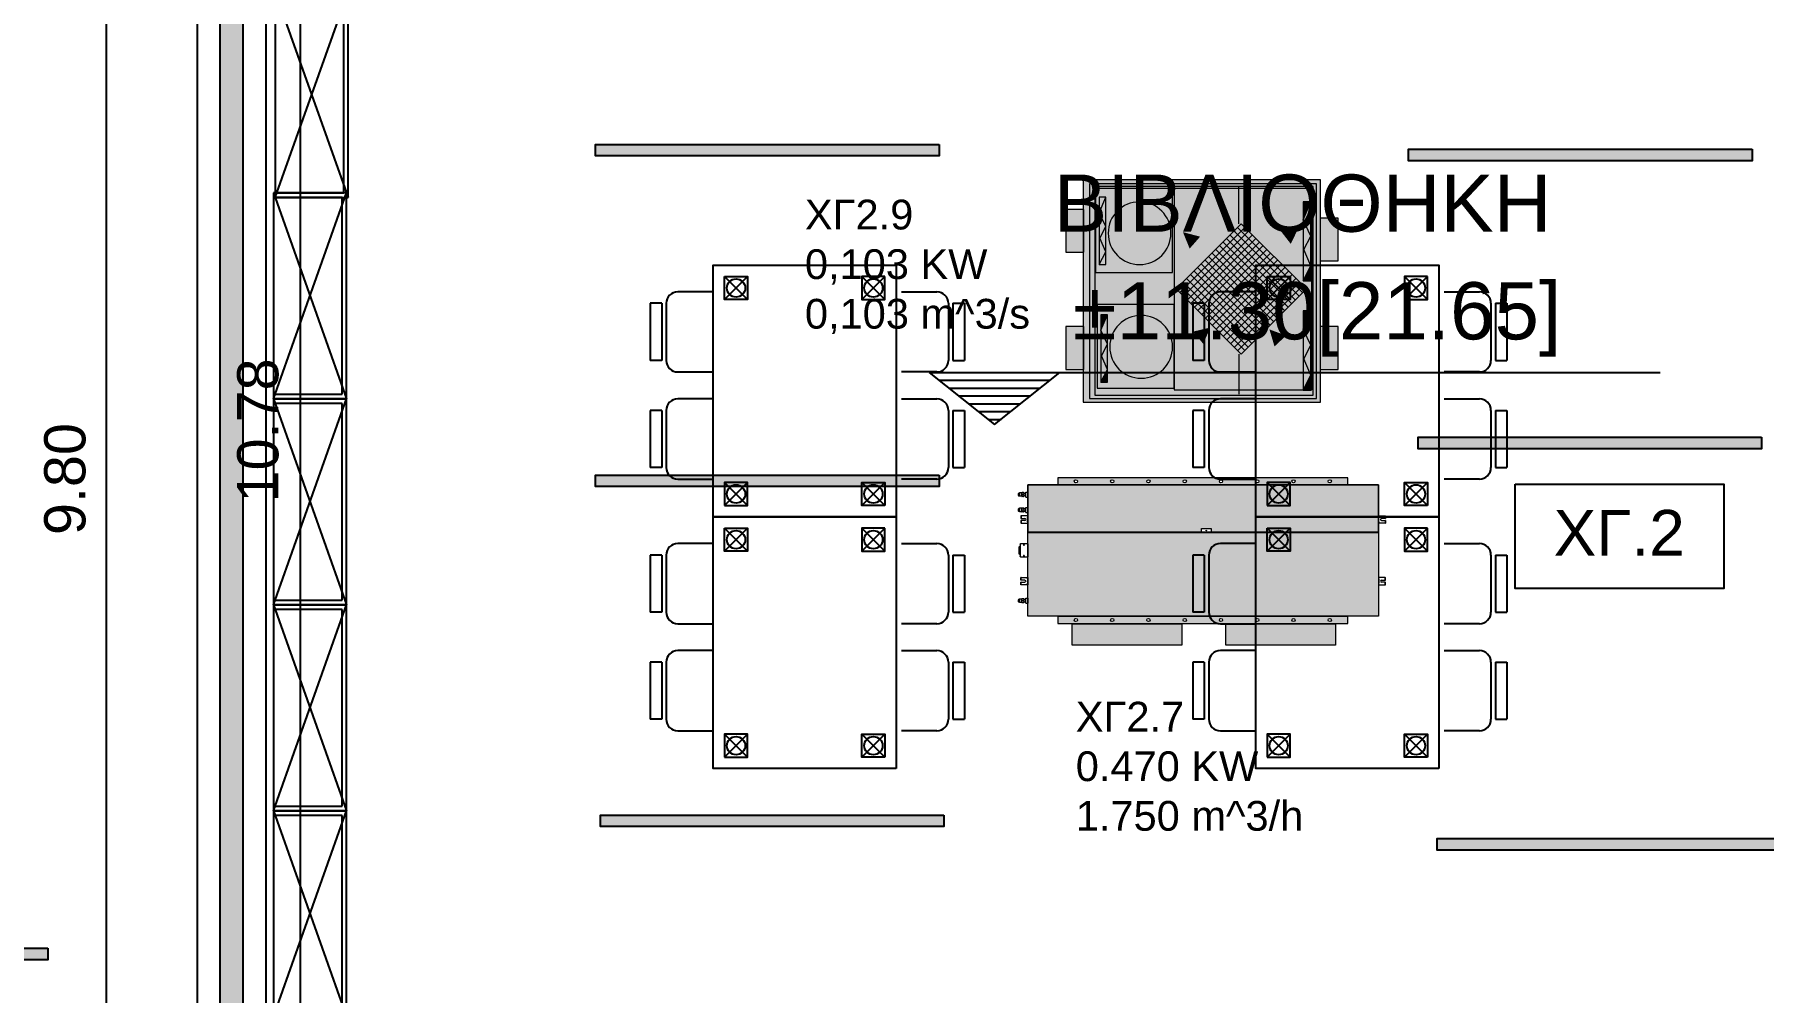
# Model space of a CAD drawing. Header units: metres. Extents: x -11 to 85, y -301 to 135.
# Drawn here: x 35.81 to 43.37, y 36.4 to 40.59 of the extents above; entities that cross this region are included whole.
import ezdxf

# ---------------------------------------------------------------- set-up
doc = ezdxf.new("R2010")
doc.units = ezdxf.units.M
doc.header["$LTSCALE"] = 0.036
doc.header["$PDMODE"] = 2
for name, color, linetype in [('arxitek corofos', 252, 'Continuous'), ('DIMBLK', 252, 'Continuous'), ('electext', 20, 'Continuous'), ('Epipla', 252, 'Continuous'), ('hatch color', 252, 'Continuous'), ('HLEK_FL001_SYMBOLS', 230, 'Continuous'), ('KYKLOFORHTES', 152, 'Continuous'), ('SYMBOLA', 160, 'Continuous')]:
    doc.layers.add(name, color=color, linetype=linetype)
for name, color, linetype, lineweight in [('axel', 170, 'Continuous', 0), ('fan enallaktis', 162, 'Continuous', 0), ('fan enallaktis hatch', 141, 'Continuous', 0), ('fan klima vrv kanalati', 170, 'Continuous', 0)]:
    doc.layers.add(name, color=color, linetype=linetype, lineweight=lineweight)
doc.styles.add('COMU-N', font='arial.ttf')
doc.styles.get("Standard").update_dxf_attribs({"font": 'arial.ttf'})
doc.dimstyles.new('CADWDOT', dxfattribs={"dimscale": 0.1, "dimtxt": 1.8, "dimasz": 0.08, "dimexe": 2, "dimexo": 0, "dimgap": 0.09, "dimtad": 0, "dimrnd": 0.001, "dimzin": 0, "dimdsep": 46, "dimtxsty": 'Standard', "dimblk1": 'ARTDIM', "dimblk2": 'ARTDIM', "dimsah": 1, "dimcen": 0.09, "dimdle": 0.05, "dimse1": 1, "dimse2": 1, "dimadec": 0, "dimazin": 0, "dimtfac": 1, "dimtmove": 0, "dimatfit": 3, "dimldrblk": 'ARTDIM', "dimfxl": 2, "dimtvp": 0.9999, "dimtolj": 1, "dimtzin": 0, "dimarcsym": 0})

# ---------------------------------------------------------------- blocks, each defined once
blk = doc.blocks.new('ARTDIM')
at = {"layer": 'DIMBLK'}
for p, q in [((0, -24.9975), (0, 24.9975)), ((-24.9975, 0), (24.9975, 0))]:
    blk.add_line(p, q, dxfattribs=at)
blk.add_circle((0, 0), 8.25, dxfattribs=at)
blk = doc.blocks.new('*D485')
at = {"layer": 'arxitek corofos', "color": 0, "lineweight": -2}
blk.add_line((36.1271, 43.5394), (36.1271, 33.7554), dxfattribs=at)
at = {"layer": 'Defpoints', "color": 0, "transparency": 16777216}
for p in [(36.4737, 43.5474), (36.1271, 33.7474), (36.4737, 33.7474)]:
    blk.add_point(p, dxfattribs=at)
at = {"layer": 'arxitek corofos', "color": 0, "lineweight": -2, "xscale": 0.008, "yscale": 0.008, "zscale": 0.008}
for p, rotation in [((36.1271, 43.5474), 90), ((36.1271, 33.7474), 270)]:
    blk.add_blockref('ARTDIM', p, dxfattribs=dict(at, rotation=rotation))
at = {"layer": 'arxitek corofos', "color": 0, "insert": (35.9471, 38.6474), "char_height": 0.18, "attachment_point": 5, "rotation": 90}
blk.add_mtext('\\A1;9.80', dxfattribs=at)
blk = doc.blocks.new('tr.')
at = {"layer": 'Epipla'}
for p, q in [((41.3553, 40.2738, 0.67), (41.1053, 40.2738, 0.67)), ((41.8232, 40.2738, 0.67), (41.5732, 40.2738, 0.67)), ((42.4553, 40.2738, 0.67), (42.2053, 40.2738, 0.67)), ((42.9232, 40.2738, 0.67), (42.6732, 40.2738, 0.67)), ((41.3553, 40.2238, 0.67), (41.1053, 40.2238, 0.67)), ((41.3553, 40.2038, 0.67), (41.1053, 40.2038, 0.67)), ((41.8232, 40.2238, 0.67), (41.5732, 40.2238, 0.67)), ((41.8232, 40.2038, 0.67), (41.5732, 40.2038, 0.67)), ((42.4553, 40.2238, 0.67), (42.2053, 40.2238, 0.67)), ((42.4553, 40.2038, 0.67), (42.2053, 40.2038, 0.67)), ((42.9232, 40.2238, 0.67), (42.6732, 40.2238, 0.67)), ((42.9232, 40.2038, 0.67), (42.6732, 40.2038, 0.67)), ((41.0553, 40.1538, 0.67), (41.0553, 39.9991, 0.67)), ((41.4053, 39.9991, 0.67), (41.4053, 40.1538, 0.67)), ((41.5232, 40.1538, 0.67), (41.5232, 39.9991, 0.67)), ((41.8732, 39.9991, 0.67), (41.8732, 40.1538, 0.67)), ((42.1553, 40.1538, 0.67), (42.1553, 39.9991, 0.67)), ((42.5053, 39.9991, 0.67), (42.5053, 40.1538, 0.67)), ((42.6232, 40.1538, 0.67), (42.6232, 39.9991, 0.67)), ((42.9732, 39.9991, 0.67), (42.9732, 40.1538, 0.67)), ((41.0402, 39.8491), (40.9402, 39.9491)), ((41.0402, 39.9491), (40.9402, 39.8491)), ((41.8402, 39.9491), (41.9402, 39.8491)), ((41.8402, 39.8491), (41.9402, 39.9491)), ((42.1402, 39.8491), (42.0402, 39.9491)), ((42.1402, 39.9491), (42.0402, 39.8491)), ((42.9402, 39.9491), (43.0402, 39.8491)), ((42.9402, 39.8491), (43.0402, 39.9491)), ((41.0402, 39.2491), (40.9402, 39.3491)), ((41.0402, 39.3491), (40.9402, 39.2491)), ((41.8402, 39.3491), (41.9402, 39.2491)), ((41.8402, 39.2491), (41.9402, 39.3491)), ((42.1402, 39.2491), (42.0402, 39.3491)), ((42.1402, 39.3491), (42.0402, 39.2491)), ((42.9402, 39.3491), (43.0402, 39.2491)), ((42.9402, 39.2491), (43.0402, 39.3491)), ((41.0553, 39.0219, 0.67), (41.0553, 39.1766, 0.67)), ((41.4053, 39.1766, 0.67), (41.4053, 39.0219, 0.67)), ((41.5232, 39.0219, 0.67), (41.5232, 39.1766, 0.67)), ((41.8732, 39.1766, 0.67), (41.8732, 39.0219, 0.67)), ((42.1553, 39.0219, 0.67), (42.1553, 39.1766, 0.67)), ((42.5053, 39.1766, 0.67), (42.5053, 39.0219, 0.67)), ((42.6232, 39.0219, 0.67), (42.6232, 39.1766, 0.67)), ((42.9732, 39.1766, 0.67), (42.9732, 39.0219, 0.67)), ((41.3553, 38.9719, 0.67), (41.1053, 38.9719, 0.67)), ((41.8232, 38.9719, 0.67), (41.5732, 38.9719, 0.67)), ((42.4553, 38.9719, 0.67), (42.2053, 38.9719, 0.67)), ((42.9232, 38.9719, 0.67), (42.6732, 38.9719, 0.67)), ((41.3553, 38.9519, 0.67), (41.1053, 38.9519, 0.67)), ((41.3553, 38.9019, 0.67), (41.1053, 38.9019, 0.67)), ((41.8232, 38.9519, 0.67), (41.5732, 38.9519, 0.67)), ((41.8232, 38.9019, 0.67), (41.5732, 38.9019, 0.67)), ((42.4553, 38.9519, 0.67), (42.2053, 38.9519, 0.67)), ((42.4553, 38.9019, 0.67), (42.2053, 38.9019, 0.67)), ((42.9232, 38.9519, 0.67), (42.6732, 38.9519, 0.67)), ((42.9232, 38.9019, 0.67), (42.6732, 38.9019, 0.67))]:
    blk.add_line(p, q, dxfattribs=at)
at = {"layer": 'Epipla', "elevation": 0.67}
for points in [[(41.1053, 40.2238), (41.1053, 40.2738)], [(41.3553, 40.2238), (41.3553, 40.2738)], [(41.5732, 40.2238), (41.5732, 40.2738)], [(41.8232, 40.2238), (41.8232, 40.2738)], [(42.2053, 40.2238), (42.2053, 40.2738)], [(42.4553, 40.2238), (42.4553, 40.2738)], [(42.6732, 40.2238), (42.6732, 40.2738)], [(42.9232, 40.2238), (42.9232, 40.2738)], [(41.1053, 38.9519), (41.1053, 38.9019)], [(41.3553, 38.9519), (41.3553, 38.9019)], [(41.5732, 38.9519), (41.5732, 38.9019)], [(41.8232, 38.9519), (41.8232, 38.9019)], [(42.2053, 38.9519), (42.2053, 38.9019)], [(42.4553, 38.9519), (42.4553, 38.9019)], [(42.6732, 38.9519), (42.6732, 38.9019)], [(42.9232, 38.9519), (42.9232, 38.9019)]]:
    blk.add_lwpolyline(points, dxfattribs=at)
at = {"layer": 'Epipla'}
for points in [[(40.8902, 39.1991), (40.8902, 39.9991), (41.9902, 39.9991), (41.9902, 39.1991)], [(41.9902, 39.1991), (41.9902, 39.9991), (43.0902, 39.9991), (43.0902, 39.1991)]]:
    blk.add_lwpolyline(points, close=True, dxfattribs=at)
for points in [[(40.9402, 39.9491), (40.9402, 39.8491), (41.0402, 39.8491), (41.0402, 39.9491), (40.9402, 39.9491)], [(41.9402, 39.9491), (41.9402, 39.8491), (41.8402, 39.8491), (41.8402, 39.9491), (41.9402, 39.9491)], [(42.0402, 39.9491), (42.0402, 39.8491), (42.1402, 39.8491), (42.1402, 39.9491), (42.0402, 39.9491)], [(43.0402, 39.9491), (43.0402, 39.8491), (42.9402, 39.8491), (42.9402, 39.9491), (43.0402, 39.9491)], [(40.9402, 39.2491), (40.9402, 39.3491), (41.0402, 39.3491), (41.0402, 39.2491), (40.9402, 39.2491)], [(41.9402, 39.2491), (41.9402, 39.3491), (41.8402, 39.3491), (41.8402, 39.2491), (41.9402, 39.2491)], [(42.0402, 39.2491), (42.0402, 39.3491), (42.1402, 39.3491), (42.1402, 39.2491), (42.0402, 39.2491)], [(43.0402, 39.2491), (43.0402, 39.3491), (42.9402, 39.3491), (42.9402, 39.2491), (43.0402, 39.2491)]]:
    blk.add_lwpolyline(points, dxfattribs=at)
for centre in [(40.9902, 39.8991), (41.8902, 39.8991), (42.0902, 39.8991), (42.9902, 39.8991), (40.9902, 39.2991), (41.8902, 39.2991), (42.0902, 39.2991), (42.9902, 39.2991)]:
    blk.add_circle(centre, 0.04, dxfattribs=at)
for centre, start, end in [((41.1053, 40.1538, 0.67), 90, 180), ((41.3553, 40.1538, 0.67), 0, 90), ((41.5732, 40.1538, 0.67), 90, 180), ((41.8232, 40.1538, 0.67), 0, 90), ((42.2053, 40.1538, 0.67), 90, 180), ((42.4553, 40.1538, 0.67), 0, 90), ((42.6732, 40.1538, 0.67), 90, 180), ((42.9232, 40.1538, 0.67), 0, 90), ((41.1053, 39.0219, 0.67), 180, 270), ((41.3553, 39.0219, 0.67), 270, 0), ((41.5732, 39.0219, 0.67), 180, 270), ((41.8232, 39.0219, 0.67), 270, 0), ((42.2053, 39.0219, 0.67), 180, 270), ((42.4553, 39.0219, 0.67), 270, 0), ((42.6732, 39.0219, 0.67), 180, 270), ((42.9232, 39.0219, 0.67), 270, 0)]:
    blk.add_arc(centre, 0.05, start, end, dxfattribs=at)
blk = doc.blocks.new('b3')
at = {"layer": 'Epipla'}
for p, q in [((-23.079, 40.1889), (-22.759, 41.0889)), ((-23.079, 41.0889), (-22.759, 40.1889)), ((-22.759, 41.0889), (-23.079, 41.0889)), ((-23.079, 41.0889), (-23.079, 40.1889)), ((-22.759, 40.1889), (-22.759, 41.0889)), ((-22.779, 41.0689), (-23.079, 41.0689)), ((-22.779, 40.2089), (-22.779, 41.0689)), ((-23.079, 40.2089), (-22.779, 40.2089)), ((-23.079, 39.2889), (-22.759, 40.1889)), ((-23.079, 40.1889), (-22.759, 39.2889)), ((-22.759, 40.1889), (-23.079, 40.1889)), ((-23.079, 40.1889), (-23.079, 39.2889)), ((-23.079, 40.1889), (-22.759, 40.1889)), ((-22.759, 39.2889), (-22.759, 40.1889)), ((-22.779, 40.1689), (-23.079, 40.1689)), ((-22.779, 39.3089), (-22.779, 40.1689)), ((-23.079, 39.3089), (-22.779, 39.3089)), ((-23.079, 38.3889), (-22.759, 39.2889)), ((-23.079, 39.2889), (-22.759, 38.3889)), ((-22.759, 39.2889), (-23.079, 39.2889)), ((-23.079, 39.2889), (-23.079, 38.3889)), ((-23.079, 39.2889), (-22.759, 39.2889)), ((-22.779, 39.2689), (-23.079, 39.2689)), ((-22.779, 38.4089), (-22.779, 39.2689)), ((-22.759, 38.3889), (-22.759, 39.2889)), ((-23.079, 38.4089), (-22.779, 38.4089)), ((-23.079, 37.4889), (-22.759, 38.3889)), ((-23.079, 38.3889), (-22.759, 37.4889)), ((-22.759, 38.3889), (-23.079, 38.3889)), ((-23.079, 38.3889), (-23.079, 37.4889)), ((-23.079, 38.3889), (-22.759, 38.3889)), ((-22.779, 38.3689), (-23.079, 38.3689)), ((-22.779, 37.5089), (-22.779, 38.3689)), ((-22.759, 37.4889), (-22.759, 38.3889)), ((-23.079, 37.5089), (-22.779, 37.5089)), ((-23.079, 37.4889), (-22.759, 37.4889))]:
    blk.add_line(p, q, dxfattribs=at)
blk = doc.blocks.new('*D1875')
at = {"layer": 'Defpoints', "color": 0, "transparency": 16777216}
for p in [(37.1737, 44.2474), (36.9737, 33.4724), (37.1737, 33.4724)]:
    blk.add_point(p, dxfattribs=at)
at = {"layer": 'HLEK_FL001_SYMBOLS', "color": 0, "lineweight": -2, "transparency": 16777216}
blk.add_line((36.9737, 44.2394), (36.9737, 33.4804), dxfattribs=at)
at = {"layer": 'HLEK_FL001_SYMBOLS', "color": 0, "lineweight": -2, "transparency": 16777216, "xscale": 0.008, "yscale": 0.008, "zscale": 0.008}
for p, rotation in [((36.9737, 44.2474), 90), ((36.9737, 33.4724), 270)]:
    blk.add_blockref('ARTDIM', p, dxfattribs=dict(at, rotation=rotation))
at = {"layer": 'HLEK_FL001_SYMBOLS', "color": 0, "transparency": 16777216, "insert": (36.7899, 38.8599), "char_height": 0.18, "attachment_point": 5, "rotation": 90}
blk.add_mtext('\\A1;10.78', dxfattribs=at)
blk = doc.blocks.new('led 69W')
at = {"layer": 'hatch color'}
blk.add_hatch(color=181, dxfattribs=at).paths.add_polyline_path([(102.8081, -3.6363), (102.8081, -3.6863), (101.1007, -3.6863), (101.1007, -3.6363)])
at = {"layer": 'HLEK_FL001_SYMBOLS'}
blk.add_lwpolyline([(102.8081, -3.6363), (102.8081, -3.6863), (101.1007, -3.6863), (101.1007, -3.6363)], close=True, dxfattribs=at)
blk = doc.blocks.new('lampes fthorismou 150')
at = {"layer": 'hatch color'}
blk.add_hatch(color=181, dxfattribs=at).paths.add_polyline_path([(5.4867, 4.6415), (5.4867, 4.6915), (6.9867, 4.6915), (6.9867, 4.6415)])
at = {"layer": 'HLEK_FL001_SYMBOLS'}
blk.add_lwpolyline([(5.4867, 4.6415), (5.4867, 4.6915), (6.9867, 4.6915), (6.9867, 4.6415)], close=True, dxfattribs=at)
blk = doc.blocks.new('A$C5A126718')
at = {"layer": 'axel'}
for p, q in [((-0.0317, 0.0343), (-0.0317, 0.0321)), ((-0.0301, 0.0343), (-0.0317, 0.0343)), ((-0.0317, 0.0321), (-0.0317, 0.0236)), ((-0.0317, 0.0321), (-0.0301, 0.0321)), ((-0.0317, 0.0236), (-0.0301, 0.0236)), ((-0.0317, 0.0236), (-0.0317, 0.0214)), ((-0.0301, 0.0214), (-0.0317, 0.0214)), ((-0.0301, 0.0129), (-0.0317, 0.0129)), ((-0.0317, 0.0129), (-0.0317, 0.0107)), ((-0.0317, 0.0107), (-0.0301, 0.0107)), ((-0.0317, 0.0107), (-0.0317, 0.0021)), ((-0.0317, 0.0021), (-0.0301, 0.0021)), ((-0.0317, 0.0021), (-0.0317, 0)), ((-0.0301, 0), (-0.0317, 0)), ((-0.0012, 0.0343), (-0.0301, 0.0343)), ((-0.0301, 0.0343), (-0.0301, 0.0321)), ((-0.0301, 0.0321), (-0.0301, 0.0236)), ((-0.0301, 0.0236), (-0.0301, 0.0214)), ((-0.0301, 0.0214), (-0.0131, 0.0214)), ((-0.0301, 0.0129), (-0.0301, 0.0107)), ((-0.0131, 0.0129), (-0.0301, 0.0129)), ((-0.0301, 0.0107), (-0.0301, 0.0021)), ((-0.0301, 0.0021), (-0.0301, 0)), ((-0.0301, 0), (-0.0012, 0)), ((-0.0012, 0.0343), (0, 0.0343)), ((-0.0012, 0.0343), (-0.0012, 0.033)), ((-0.0012, 0.033), (-0.0012, 0.03)), ((-0.0012, 0.03), (-0.0012, 0.0271)), ((-0.0012, 0.0271), (0, 0.0271)), ((-0.0012, 0.027), (-0.0012, 0.0271)), ((-0.0012, 0.0073), (-0.0012, 0.027)), ((-0.0012, 0.0071), (-0.0012, 0.0073)), ((-0.0012, 0.0071), (0, 0.0071)), ((-0.0012, 0.0071), (-0.0012, 0.0043)), ((-0.0012, 0.0043), (-0.0012, 0.0013)), ((-0.0012, 0.0013), (-0.0012, 0)), ((-0.0012, 0), (0, 0)), ((0.0004, 0.0271), (0.0004, 0.0343)), ((0.0004, 0.0271), (0.0004, 0.0343)), ((0.0004, 0.0211), (0.0004, 0.0271)), ((0.0004, 0.0211), (0.0004, 0.0271)), ((0.0004, 0.0207), (0.0004, 0.0211)), ((0.0004, 0.0207), (0.0004, 0.0211)), ((0.0004, 0.0186), (0.0004, 0.0207)), ((0.0004, 0.0186), (0.0004, 0.0207)), ((0.0004, 0.0157), (0.0004, 0.0186)), ((0.0004, 0.0157), (0.0004, 0.0186)), ((0.0004, 0.0136), (0.0004, 0.0157)), ((0.0004, 0.0136), (0.0004, 0.0157)), ((0.0004, 0.0132), (0.0004, 0.0136)), ((0.0004, 0.0132), (0.0004, 0.0136)), ((0.0004, 0.0071), (0.0004, 0.0132)), ((0.0004, 0.0071), (0.0004, 0.0132)), ((0.0004, 0), (0.0004, 0.0071)), ((0.0004, 0), (0.0004, 0.0071))]:
    blk.add_line(p, q, dxfattribs=at)
blk.add_arc((-0.0131, 0.0171), 0.00429, 270, 90, dxfattribs=at)
blk = doc.blocks.new('A$C3A54651E')
at = {"layer": 'axel'}
for p, q in [((0.0091, 0.0228), (0, 0.0228)), ((0, 0.0228), (0, 0)), ((0.0091, 0), (0, 0)), ((0.0091, 0), (0.0091, 0.0228)), ((0.0091, 0.0171), (0.0162, 0.0171)), ((0.0091, 0.0057), (0.0162, 0.0057)), ((0.0162, 0.019), (0.0166, 0.0193)), ((0.0162, 0.0038), (0.0162, 0.019)), ((0.0162, 0.0038), (0.0166, 0.0035)), ((0.0166, 0.0035), (0.0166, 0.0193)), ((0.0166, 0.0193), (0.0184, 0.0193)), ((0.0166, 0.0035), (0.0184, 0.0035)), ((0.0184, 0.02), (0.0184, 0.0199)), ((0.0184, 0.02), (0.0184, 0.02)), ((0.0184, 0.0199), (0.0184, 0.0193)), ((0.0184, 0.0193), (0.0184, 0.0153)), ((0.0184, 0.0153), (0.0184, 0.0067)), ((0.0184, 0.0067), (0.0184, 0.0035)), ((0.0184, 0.0035), (0.0184, 0.0028)), ((0.0184, 0.0028), (0.0184, 0.0028)), ((0.0191, 0.0202), (0.0254, 0.0202)), ((0.0191, 0.0197), (0.0254, 0.0197)), ((0.0191, 0.0109), (0.0254, 0.0109)), ((0.0191, 0.0026), (0.0254, 0.0026)), ((0.0262, 0.0199), (0.0262, 0.02)), ((0.0262, 0.02), (0.0262, 0.02)), ((0.0262, 0.0182), (0.0262, 0.0199)), ((0.0262, 0.0153), (0.0262, 0.0182)), ((0.0262, 0.0182), (0.0284, 0.0182)), ((0.0262, 0.0067), (0.0262, 0.0153)), ((0.0262, 0.0046), (0.0262, 0.0067)), ((0.0262, 0.0028), (0.0262, 0.0046)), ((0.0262, 0.0046), (0.0284, 0.0046)), ((0.0262, 0.0028), (0.0262, 0.0028)), ((0.0284, 0.0193), (0.037, 0.0193)), ((0.0284, 0.0182), (0.0284, 0.0193)), ((0.0284, 0.0046), (0.0284, 0.0182)), ((0.0284, 0.0035), (0.0284, 0.0046)), ((0.0284, 0.0035), (0.037, 0.0035)), ((0.037, 0.0035), (0.037, 0.0193)), ((0.0373, 0.019), (0.037, 0.0193)), ((0.0373, 0.0037), (0.037, 0.0035)), ((0.0373, 0.0182), (0.0373, 0.019)), ((0.0373, 0.0046), (0.0373, 0.0182)), ((0.0373, 0.0182), (0.0403, 0.0182)), ((0.0373, 0.0037), (0.0373, 0.0046)), ((0.0373, 0.0046), (0.0403, 0.0046)), ((0.0403, 0.0046), (0.0403, 0.0182)), ((0.0423, 0.0162), (0.0403, 0.0182)), ((0.0423, 0.0066), (0.0403, 0.0046)), ((0.0423, 0.0066), (0.0423, 0.0162))]:
    blk.add_line(p, q, dxfattribs=at)
for points in [[(0.0191, 0.0202, 0.004311), (0.019, 0.0202, 0.005535), (0.0188, 0.0202, 0.007292), (0.0187, 0.0201, 0.009929), (0.0186, 0.0201), (0.0186, 0.0201, 0.019665), (0.0185, 0.02, 0.032685), (0.0184, 0.02, 0.060642), (0.0184, 0.02), (0.0184, 0.02)], [(0.0184, 0.0199, 0.159929), (0.0184, 0.0199, 0.090191), (0.0184, 0.0199, 0.0462), (0.0184, 0.0199, 0.02623), (0.0185, 0.0198), (0.0186, 0.0198, 0.013719), (0.0187, 0.0198, 0.009481), (0.0188, 0.0198, 0.006867), (0.0189, 0.0197, 0.005151), (0.0191, 0.0197)], [(0.0191, 0.0197, 0.015295), (0.0188, 0.0186, 0.017604), (0.0186, 0.0175), (0.0185, 0.0169, 0.02245), (0.0184, 0.0158), (0.0184, 0.0153)], [(0.0184, 0.0153, 0.023182), (0.0184, 0.0142, 0.022013), (0.0186, 0.0131), (0.0187, 0.0125, 0.017076), (0.0189, 0.0114), (0.0191, 0.0109)], [(0.0191, 0.0109, 0.016103), (0.0188, 0.0098, 0.018613), (0.0186, 0.0088), (0.0185, 0.0083, 0.023826), (0.0184, 0.0072), (0.0184, 0.0067)], [(0.0184, 0.0067, 0.024647), (0.0184, 0.0057, 0.023359), (0.0186, 0.0046), (0.0187, 0.0041, 0.018023), (0.0189, 0.0031), (0.0191, 0.0026)], [(0.0191, 0.0026, -0.004311), (0.019, 0.0026, -0.005535), (0.0188, 0.0026, -0.007292), (0.0187, 0.0027, -0.009929), (0.0186, 0.0027), (0.0186, 0.0027, -0.019665), (0.0185, 0.0027, -0.032685), (0.0184, 0.0028, -0.060642), (0.0184, 0.0028), (0.0184, 0.0028)], [(0.0262, 0.02, 0.102242), (0.0262, 0.02, 0.051435), (0.0261, 0.02, 0.028507), (0.0261, 0.0201, 0.01755), (0.026, 0.0201), (0.0259, 0.0201, 0.009159), (0.0258, 0.0201, 0.006785), (0.0257, 0.0202, 0.005184), (0.0255, 0.0202), (0.0254, 0.0202)], [(0.0254, 0.0197, 0.004812), (0.0256, 0.0197, 0.00636), (0.0258, 0.0198, 0.008685), (0.0259, 0.0198, 0.012384), (0.026, 0.0198), (0.0261, 0.0198, 0.023143), (0.0261, 0.0199, 0.039656), (0.0262, 0.0199, 0.07579), (0.0262, 0.0199, 0.144125), (0.0262, 0.0199)], [(0.0262, 0.0153, 0.023214), (0.0262, 0.0164, 0.02204), (0.026, 0.0175), (0.0259, 0.018, 0.017046), (0.0256, 0.0191), (0.0254, 0.0197)], [(0.0254, 0.0109, 0.01528), (0.0258, 0.012, 0.017585), (0.026, 0.013), (0.0261, 0.0136, 0.022468), (0.0262, 0.0147), (0.0262, 0.0153)], [(0.0262, 0.0067, 0.024685), (0.0262, 0.0078, 0.023392), (0.026, 0.0088), (0.0259, 0.0093, 0.017988), (0.0256, 0.0103), (0.0254, 0.0109)], [(0.0254, 0.0026, 0.016073), (0.0258, 0.0036, 0.018575), (0.026, 0.0046), (0.0261, 0.0052, 0.023861), (0.0262, 0.0062), (0.0262, 0.0067)], [(0.0262, 0.0028, -0.102242), (0.0262, 0.0028, -0.051435), (0.0261, 0.0028, -0.028507), (0.0261, 0.0027, -0.01755), (0.026, 0.0027), (0.0259, 0.0027, -0.009159), (0.0258, 0.0026, -0.006785), (0.0257, 0.0026, -0.005184), (0.0255, 0.0026), (0.0254, 0.0026)]]:
    blk.add_lwpolyline(points, format="xyb", dxfattribs=at)
blk = doc.blocks.new('A$C531E15D6')
at = {"layer": 'axel'}
for p, q in [((-0.0003, 0.0241), (-0.0003, -0.0359)), ((-0.0003, 0.0241), (0.0009, 0.0241)), ((-0.0003, 0.0134), (0, 0.0134)), ((-0.0003, 0.0113), (0, 0.0113)), ((-0.0003, 0.0066), (-0.0003, 0.0031)), ((-0.0003, 0.0066), (-0.0003, 0.0031)), ((0, 0.0059), (-0.0003, 0.0059)), ((-0.0003, 0.0031), (-0.0003, -0.0276)), ((0.0021, 0.0241), (0, 0.022)), ((0, 0.0059), (0, 0.022)), ((0, -0.0059), (0, 0.0059)), ((0, -0.0059), (0, 0.0059)), ((0.0012, 0.0241), (0.0009, 0.0241)), ((0.0012, 0.0241), (0.0009, 0.0241)), ((0.0012, 0.0241), (0.0021, 0.0241)), ((0.0021, 0.0241), (0.0321, 0.0241)), ((0.0021, 0.0241), (0.0321, 0.0241)), ((0.0321, 0.0241), (0.0343, 0.022)), ((0.0343, 0.022), (0.0343, 0.0134)), ((0.0343, 0.022), (0.0343, 0.0134)), ((0.0343, 0.0134), (0.0343, -0.0251)), ((0.0343, 0.0134), (0.0343, -0.0251)), ((0.038, 0.0127), (0.0343, 0.0128)), ((0.0347, 0.0056), (0.0343, 0.0056)), ((0.0347, 0.0056), (0.0347, -0.0059)), ((0.0357, 0.0099), (0.0357, 0.0045)), ((0.04, 0.0099), (0.0357, 0.0099)), ((0.0357, 0.0045), (0.0357, 0.0038)), ((0.0357, 0.0045), (0.0357, 0.0038)), ((0.0357, 0.0038), (0.0357, -0.0059)), ((0.0357, 0.0038), (0.0357, -0.0059)), ((0.038, 0.0127), (0.038, 0.0099)), ((0.04, 0.0099), (0.04, -0.0059)), ((0, -0.0176), (-0.0003, -0.0176)), ((-0.0003, -0.023), (0, -0.023)), ((-0.0003, -0.0251), (0, -0.0251)), ((-0.0003, -0.0276), (-0.0003, -0.0312)), ((-0.0003, -0.0276), (-0.0003, -0.0312)), ((-0.0003, -0.0359), (0.0021, -0.0359)), ((0, -0.0176), (0, -0.0059)), ((0, -0.0176), (0, -0.0059)), ((0, -0.0337), (0, -0.0176)), ((0.0021, -0.0359), (0, -0.0337)), ((0.0321, -0.0359), (0.0021, -0.0359)), ((0.0321, -0.0359), (0.0021, -0.0359)), ((0.0343, -0.0337), (0.0321, -0.0359)), ((0.0347, -0.0173), (0.0343, -0.0173)), ((0.038, -0.0244), (0.0343, -0.0245)), ((0.0343, -0.0251), (0.0343, -0.0337)), ((0.0343, -0.0251), (0.0343, -0.0337)), ((0.0347, -0.0059), (0.0347, -0.0173)), ((0.0357, -0.0059), (0.0357, -0.0155)), ((0.0357, -0.0059), (0.0357, -0.0155)), ((0.0357, -0.0155), (0.0357, -0.0162)), ((0.0357, -0.0155), (0.0357, -0.0162)), ((0.0357, -0.0162), (0.0357, -0.0216)), ((0.04, -0.0216), (0.0357, -0.0216)), ((0.038, -0.0244), (0.038, -0.0216)), ((0.04, -0.0059), (0.04, -0.0216))]:
    blk.add_line(p, q, dxfattribs=at)
for centre, radius in [((0.0171, 0.0199), 0.00214), ((0.0171, 0.0199), 0.00111), ((0.0171, -0.0316), 0.00214), ((0.0171, -0.0316), 0.00111)]:
    blk.add_circle(centre, radius, dxfattribs=at)
for centre, radius, start, end in [((0.0321, 0.022), 0.00214, 0, 90), ((0.0346, 0.0045), 0.00107, 0, 89.54164), ((0.0321, -0.0337), 0.00214, 270, 0), ((0.0346, -0.0162), 0.00107, 270.45836, 0)]:
    blk.add_arc(centre, radius, start, end, dxfattribs=at)
blk = doc.blocks.new('kanalati vrv')
at = {"layer": 'axel'}
for color, points in [(151, [(1068.1328, -84.0076), (1068.1328, -84.0345), (1068.1328, -84.0345), (1068.1328, -84.0527), (1068.1328, -84.0527), (1068.1328, -84.0905), (1068.1328, -84.0905), (1068.1328, -84.1087), (1068.1328, -84.1087), (1068.1328, -84.1208), (1068.1328, -84.1208), (1068.1328, -84.1265), (1068.1328, -84.1313), (1068.1328, -84.1316), (1068.1328, -84.1356), (1068.1328, -84.1425), (1068.1328, -84.1482), (1068.1328, -84.1482), (1068.1328, -84.1787), (1068.7649, -84.1787), (1068.7649, -84.167), (1068.8003, -84.167), (1068.8003, -84.1787), (1069.4098, -84.1787), (1069.4098, -84.1482), (1069.4092, -84.1482), (1069.4092, -84.1425), (1069.4092, -84.1376), (1069.4092, -84.1333), (1069.4092, -84.1313), (1069.4092, -84.1265), (1069.4092, -84.1208), (1069.4098, -84.1208), (1069.4098, -84.0076)]), (150, [(1069.4098, -84.4866), (1069.4098, -84.3724), (1069.4092, -84.3724), (1069.4092, -84.3667), (1069.4092, -84.3618), (1069.4092, -84.3615), (1069.4092, -84.3575), (1069.4092, -84.3507), (1069.4092, -84.345), (1069.4098, -84.345), (1069.4098, -84.1815), (1068.5259, -84.1815), (1068.1356, -84.1815), (1068.1356, -84.1815), (1068.1329, -84.1815), (1068.1329, -84.4866)]), (151, [(1068.6935, -84.5923), (1068.6935, -84.5146), (1068.2945, -84.5146), (1068.2945, -84.5923)]), (151, [(1068.854, -84.5146), (1068.854, -84.5923), (1069.2529, -84.5923), (1069.2529, -84.5146)])]:
    blk.add_hatch(color=color, dxfattribs=at).paths.add_polyline_path(points)
h = blk.add_hatch(color=211, dxfattribs=at)
h.paths.add_polyline_path([(1068.2422, -83.982), (1068.2422, -84.0084), (1069.2982, -84.0084), (1069.2982, -83.982)])
h.paths.add_polyline_path([(1068.7042, -84.0011, -1), (1068.7042, -83.9893, -1)], flags=16)
h.paths.add_polyline_path([(1068.8362, -83.9893, -1), (1068.8362, -84.0011, -1)], flags=16)
h.paths.add_polyline_path([(1068.5722, -84.0011, -1), (1068.5722, -83.9893, -1)], flags=16)
h.paths.add_polyline_path([(1068.9682, -83.9893, -1), (1068.9682, -84.0011, -1)], flags=16)
h.paths.add_polyline_path([(1068.4402, -84.0011, -1), (1068.4402, -83.9893, -1)], flags=16)
h.paths.add_polyline_path([(1069.1002, -83.9893, -1), (1069.1002, -84.0011, -1)], flags=16)
h.paths.add_polyline_path([(1068.3082, -84.0011, -1), (1068.3082, -83.9893, -1)], flags=16)
h.paths.add_polyline_path([(1069.2322, -83.9893, -1), (1069.2322, -84.0011, -1)], flags=16)
h = blk.add_hatch(color=211, dxfattribs=at)
h.paths.add_polyline_path([(1068.2422, -84.4871), (1068.2422, -84.5135), (1069.2982, -84.5135), (1069.2982, -84.4871)])
h.paths.add_polyline_path([(1068.7042, -84.5062, -1), (1068.7042, -84.4944, -1)], flags=16)
h.paths.add_polyline_path([(1068.8362, -84.4944, -1), (1068.8362, -84.5062, -1)], flags=16)
h.paths.add_polyline_path([(1068.5722, -84.5062, -1), (1068.5722, -84.4944, -1)], flags=16)
h.paths.add_polyline_path([(1068.9682, -84.4944, -1), (1068.9682, -84.5062, -1)], flags=16)
h.paths.add_polyline_path([(1068.4402, -84.5062, -1), (1068.4402, -84.4944, -1)], flags=16)
h.paths.add_polyline_path([(1069.1002, -84.4944, -1), (1069.1002, -84.5062, -1)], flags=16)
h.paths.add_polyline_path([(1068.3082, -84.5062, -1), (1068.3082, -84.4944, -1)], flags=16)
h.paths.add_polyline_path([(1069.2322, -84.4944, -1), (1069.2322, -84.5062, -1)], flags=16)
for p, q in [((1068.1328, -84.1787), (1068.5629, -84.1787)), ((1068.5259, -84.1799), (1068.1328, -84.1799)), ((1068.5259, -84.1802), (1068.1328, -84.1802)), ((1068.5259, -84.1815), (1068.1356, -84.1815)), ((1069.4098, -84.1799), (1068.524, -84.1799)), ((1069.4098, -84.1802), (1068.5259, -84.1802)), ((1069.4098, -84.1815), (1068.5259, -84.1815)), ((1068.5613, -84.1787), (1069.4098, -84.1787)), ((1068.7649, -84.167), (1068.8003, -84.167)), ((1068.7649, -84.1787), (1068.7649, -84.167)), ((1068.8003, -84.1687), (1068.7649, -84.1687)), ((1068.7649, -84.1787), (1068.7649, -84.1799)), ((1068.8003, -84.167), (1068.8003, -84.1787)), ((1068.8003, -84.1787), (1068.8003, -84.1799))]:
    blk.add_line(p, q, dxfattribs=at)
for points in [[(1069.4098, -84.0076), (1068.1328, -84.0076), (1068.1328, -84.1787), (1069.4098, -84.1787)], [(1069.4098, -84.4866), (1068.1328, -84.4866), (1068.1328, -84.0076), (1069.4098, -84.0076)], [(1069.4098, -84.4866), (1068.1329, -84.4866), (1068.1329, -84.1815), (1069.4098, -84.1815)]]:
    blk.add_lwpolyline(points, close=True, dxfattribs=at)
at = {"layer": 'axel', "linetype": 'Continuous'}
for points in [[(1069.2982, -83.982), (1068.2422, -83.982), (1068.2422, -84.0084), (1069.2982, -84.0084)], [(1069.2982, -84.4871), (1068.2422, -84.4871), (1068.2422, -84.5135), (1069.2982, -84.5135)]]:
    blk.add_lwpolyline(points, close=True, dxfattribs=at)
for centre in [(1068.3082, -83.9952), (1068.4402, -83.9952), (1068.5722, -83.9952), (1068.7042, -83.9952), (1068.8362, -83.9952), (1068.9682, -83.9952), (1069.1002, -83.9952), (1069.2322, -83.9952), (1068.3082, -84.5003), (1068.4402, -84.5003), (1068.5722, -84.5003), (1068.7042, -84.5003), (1068.8362, -84.5003), (1068.9682, -84.5003), (1069.1002, -84.5003), (1069.2322, -84.5003)]:
    blk.add_circle(centre, 0.00591, dxfattribs=at)
at = {"layer": 'axel'}
blk.add_circle((1068.7826, -84.1744), 0.000886, dxfattribs=at)
at = {"layer": 'fan klima vrv kanalati'}
for points in [[(1068.2945, -84.5146), (1068.6935, -84.5146), (1068.6935, -84.5923), (1068.2945, -84.5923)], [(1068.854, -84.5146), (1069.2529, -84.5146), (1069.2529, -84.5923), (1068.854, -84.5923)]]:
    blk.add_lwpolyline(points, close=True, dxfattribs=at)
for name, p, xscale, yscale, zscale in [('A$C3A54651E', (1068.1328, -84.0527), -0.8000000000029104, 0.7999999999992724, 0.799999999999983), ('A$C3A54651E', (1068.1328, -84.1087), -0.8000000000029104, 0.7999999999992724, 0.799999999999983), ('A$C5A126718', (1068.1325, -84.1482), 0.8000000000029104, 0.8000000000029104, 0.8000000000029104), ('A$C5A126718', (1069.4095, -84.1482), -0.8000000000029104, 0.7999999999992724, 0.799999999999983), ('A$C531E15D6', (1068.1326, -84.2419), -0.8000000000029104, 0.7999999999992724, 0.799999999999983), ('A$C3A54651E', (1068.1328, -84.4393), -0.8000000000029104, 0.7999999999992724, 0.799999999999983)]:
    blk.add_blockref(name, p, dxfattribs=dict(xscale=xscale, yscale=yscale, zscale=zscale))
at = {"rotation": 180}
for p, xscale, yscale, zscale in [((1068.1325, -84.345), -0.8000000000029104, 0.7999999999992724, 0.799999999999983), ((1069.4095, -84.345), 0.8000000000029104, 0.8000000000029104, 0.8000000000029104)]:
    blk.add_blockref('A$C5A126718', p, dxfattribs=dict(at, xscale=xscale, yscale=yscale, zscale=zscale))
blk = doc.blocks.new('gY1_a36')
at = {"layer": 'SYMBOLA', "color": 0}
blk.add_solid([(0.15, 0.075), (0.15, -0.075), (0, 0)], dxfattribs=at)
blk = doc.blocks.new('gY1_a40')
at = {"layer": 'SYMBOLA'}
for points in [[(0.15, 0.075), (0.15, -0.075), (0, 0)], [(0.01, 0), (0.31, 0.075), (0.285, 0)], [(0.31, -0.075), (0.285, 0), (0.01, 0)]]:
    blk.add_solid(points, dxfattribs=at)
blk = doc.blocks.new('fan enallaktis')
at = {"layer": 'fan enallaktis hatch'}
for points in [[(-1.2878, 0.0641), (-0.0609, 0.0641), (-0.0609, 1.2155), (-1.2878, 1.2155), (-1.2878, 1.0449), (-1.2842, 1.0449), (-1.2842, 0.824), (-1.2878, 0.824)], [(-1.2878, 0.439), (-1.2842, 0.439), (-1.2842, 0.2181), (-1.2878, 0.2181), (-1.2878, 0.0641), (-0.0609, 0.0641), (-0.0609, 1.2155), (-1.2878, 1.2155)], [(-1.2878, 0.0641), (-0.0609, 0.0641), (-0.0609, 0.824), (-0.0627, 0.824), (-0.0627, 1.0449), (-0.0609, 1.0449), (-0.0609, 1.2155), (-1.2878, 1.2155)], [(-1.2878, 0.0641), (-0.0609, 0.0641), (-0.0609, 0.263), (-0.0627, 0.263), (-0.0627, 0.4839), (-0.0609, 0.4839), (-0.0609, 1.2155), (-1.2878, 1.2155)], [(-1.2878, 0.0641), (-0.0609, 0.0641), (-0.0609, 0.824), (-0.0627, 0.824), (-0.0627, 1.0449), (-0.0609, 1.0449), (-0.0609, 1.2155), (-1.2878, 1.2155)], [(-1.2878, 0.0641), (-0.0609, 0.0641), (-0.0609, 1.2155), (-1.2878, 1.2155), (-1.2878, 1.0449), (-1.2842, 1.0449), (-1.2842, 0.824), (-1.2878, 0.824)], [(-1.1961, 0.8431), (-1.1619, 0.9144), (-1.1933, 0.9743), (-1.1619, 1.0456), (-1.1961, 1.1112)], [(-1.1619, 1.0456), (-1.1619, 1.1112), (-1.1961, 1.1112)], [(-0.8257, 0.9287, 1), (-1.1502, 0.9287, 1)], [(-0.151, 0.8366), (-0.1107, 0.9204), (-0.1476, 0.9909), (-0.1107, 1.0748), (-0.1503, 1.1507), (-0.151, 1.1507)], [(-0.1107, 1.0748), (-0.1107, 1.1507), (-0.1503, 1.1507)], [(-0.1107, 1.0748), (-0.1476, 0.9909), (-0.1107, 0.9204)], [(-1.2878, 1.0449), (-1.377, 1.0449), (-1.377, 0.824), (-1.2878, 0.824)], [(-1.1933, 0.9743), (-1.1619, 0.9144), (-1.1619, 1.0456)], [(-0.0609, 0.824), (0.0301, 0.824), (0.0301, 1.0449), (-0.0609, 1.0449)], [(-1.1619, 0.9144), (-1.1961, 0.8431), (-1.1619, 0.7633)], [(-0.1107, 0.9204), (-0.151, 0.8366), (-0.1107, 0.7426)], [(-1.1961, 0.7633), (-1.1619, 0.7633), (-1.1961, 0.8431)], [(-0.151, 0.8366), (-0.151, 0.7426), (-0.1107, 0.7426)], [(-0.151, 0.2717), (-0.1107, 0.3556), (-0.1476, 0.426), (-0.1107, 0.5099), (-0.151, 0.5871)], [(-0.1107, 0.5871), (-0.151, 0.5871), (-0.1107, 0.5099)], [(-0.1107, 0.5099), (-0.1476, 0.426), (-0.1107, 0.3556)], [(-0.0609, 0.263), (0.0301, 0.263), (0.0301, 0.4839), (-0.0609, 0.4839)], [(-1.2878, 0.439), (-1.377, 0.439), (-1.377, 0.2181), (-1.2878, 0.2181)], [(-0.1107, 0.1778), (-0.1107, 0.3556), (-0.151, 0.2717)], [(-0.151, 0.1778), (-0.1107, 0.1778), (-0.151, 0.2717)]]:
    blk.add_hatch(color=256, dxfattribs=at).paths.add_polyline_path(points)
h = blk.add_hatch(color=256, dxfattribs=at)
h.paths.add_polyline_path([(-1.2878, 1.0449), (-1.2842, 1.0449), (-1.2842, 0.824), (-1.2878, 0.824), (-1.2878, 0.439), (-1.2842, 0.439), (-1.2842, 0.2181), (-1.2878, 0.2181), (-1.2878, 0.0641), (-0.0609, 0.0641), (-0.0609, 0.263), (-0.0627, 0.263), (-0.0627, 0.4839), (-0.0609, 0.4839), (-0.0609, 0.824), (-0.0627, 0.824), (-0.0627, 1.0449), (-0.0609, 1.0449), (-0.0609, 1.2155), (-1.2878, 1.2155)])
h.paths.add_polyline_path([(-1.2551, 0.0851), (-0.0819, 0.0851), (-0.0819, 1.1956), (-1.2551, 1.1956)], flags=16)
h.paths.add_polyline_path([(-1.2265, 1.178), (-0.0987, 1.178), (-0.0987, 0.0995), (-1.2265, 0.0995)], flags=0)
h.paths.add_polyline_path([(-1.2161, 1.1431), (-0.8172, 1.1431), (-0.8172, 1.1507), (-0.151, 1.1507), (-0.151, 1.1519), (-0.1058, 1.1519), (-0.1058, 0.1091), (-0.8172, 0.1091), (-0.8172, 0.7097), (-1.2161, 0.7097)], flags=0)
h.paths.add_polyline_path([(-1.1961, 1.1112), (-1.1619, 1.1112), (-1.1619, 0.7633), (-1.1961, 0.7633)], flags=0)
h.paths.add_polyline_path([(-0.8257, 0.9287, -1), (-1.1502, 0.9287, -1)], flags=0)
h.paths.add_polyline_path([(-1.0821, 1.0511), (-0.8379, 0.929), (-1.0821, 0.8069)], flags=0)
h.paths.add_polyline_path([(-1.2243, 0.5433), (-0.825, 0.5433), (-0.825, 0.1098), (-1.2243, 0.1098)], flags=0)
h.paths.add_polyline_path([(-1.2043, 0.5031), (-1.1701, 0.5031), (-1.1701, 0.1552), (-1.2043, 0.1552)], flags=0)
h.paths.add_polyline_path([(-0.8339, 0.3409, -1), (-1.1583, 0.3409, -1)], flags=0)
h.paths.add_polyline_path([(-0.4706, 0.966), (-0.1336, 0.629), (-0.4706, 0.292), (-0.8077, 0.629)], flags=0)
h.paths.add_polyline_path([(-0.7696, 0.6299), (-0.4704, 0.9291), (-0.1713, 0.6299), (-0.4704, 0.3308)], flags=0)
h.paths.add_polyline_path([(-0.7338, 0.6309), (-0.4704, 0.8942), (-0.2071, 0.6309), (-0.4704, 0.3676)], flags=0)
h.paths.add_polyline_path([(-0.6954, 0.6324), (-0.4704, 0.8574), (-0.2455, 0.6324), (-0.4704, 0.4075)], flags=0)
h.paths.add_polyline_path([(-0.657, 0.6309), (-0.4704, 0.8175), (-0.2838, 0.6309), (-0.4704, 0.4443)], flags=0)
h.paths.add_polyline_path([(-0.6204, 0.6307), (-0.4704, 0.7807), (-0.3205, 0.6307), (-0.4704, 0.4807)], flags=0)
h.paths.add_polyline_path([(-0.5838, 0.6309), (-0.4704, 0.7442), (-0.3571, 0.6309), (-0.4704, 0.5176)], flags=0)
h.paths.add_polyline_path([(-0.5454, 0.6324), (-0.4704, 0.7074), (-0.3955, 0.6324), (-0.4704, 0.5574)], flags=0)
h.paths.add_polyline_path([(-0.5071, 0.6309), (-0.4704, 0.6675), (-0.4338, 0.6309), (-0.4704, 0.5943)], flags=0)
h.paths.add_polyline_path([(-0.9019, 0.4626), (-0.9019, 0.2185), (-1.1461, 0.3405)], flags=0)
h.paths.add_polyline_path([(-0.151, 0.5871), (-0.1107, 0.5871), (-0.1107, 0.1778), (-0.151, 0.1778)], flags=0)
h = blk.add_hatch(color=256, dxfattribs=at)
h.paths.add_polyline_path([(-1.2161, 0.7097), (-1.2161, 1.1431), (-0.8172, 1.1431), (-0.8172, 1.1507), (-0.151, 1.1507), (-0.151, 1.1519), (-0.1107, 1.1519), (-0.1107, 1.1507), (-0.1058, 1.1507), (-0.1058, 0.1091), (-0.4829, 0.1091), (-0.4829, 0.0995), (-0.0987, 0.0995), (-0.0987, 1.178), (-1.2265, 1.178), (-1.2265, 0.0995), (-0.4829, 0.0995), (-0.4829, 0.1091), (-0.8172, 0.1091), (-0.8172, 0.7097)])
h.paths.add_polyline_path([(-0.825, 0.5433), (-0.825, 0.1098), (-1.2243, 0.1098), (-1.2243, 0.5433)], flags=16)
h.paths.add_polyline_path([(-1.1701, 0.5031), (-1.1701, 0.1552), (-1.2043, 0.1552), (-1.2043, 0.5031)], flags=0)
h.paths.add_polyline_path([(-0.8339, 0.3409, -1), (-1.1583, 0.3409, -1)], flags=0)
h.paths.add_polyline_path([(-0.9019, 0.4626), (-0.9019, 0.2185), (-1.1461, 0.3405)], flags=0)
h = blk.add_hatch(color=256, dxfattribs=at)
h.paths.add_polyline_path([(-0.8172, 0.1091), (-0.1058, 0.1091), (-0.1058, 1.1507), (-0.8168, 1.1507), (-0.8168, 0.7097), (-0.8172, 0.7097)])
h.paths.add_polyline_path([(-0.8257, 0.9287, 1), (-1.1502, 0.9287, 1)])
h.paths.add_polyline_path([(-0.8379, 0.929), (-1.0821, 0.8069), (-1.0821, 1.0511)], flags=16)
h.paths.add_polyline_path([(-1.1619, 1.1112), (-1.1619, 0.7633), (-1.1961, 0.7633), (-1.1961, 1.1112)])
h = blk.add_hatch(color=256, dxfattribs=at)
h.paths.add_polyline_path([(-0.8168, 1.1507), (-0.8168, 0.7097), (-0.8172, 0.7097), (-0.8172, 0.1091), (-0.1058, 0.1091), (-0.1058, 0.7426), (-0.151, 0.7426), (-0.151, 1.1507)])
h.paths.add_polyline_path([(-0.4706, 0.966), (-0.1336, 0.629), (-0.4706, 0.292), (-0.8077, 0.629)], flags=16)
h.paths.add_polyline_path([(-0.4704, 0.9291), (-0.1713, 0.6299), (-0.4704, 0.3308), (-0.7696, 0.6299)], flags=0)
h.paths.add_polyline_path([(-0.4704, 0.8942), (-0.2071, 0.6309), (-0.4704, 0.3676), (-0.7338, 0.6309)], flags=0)
h.paths.add_polyline_path([(-0.2455, 0.6324), (-0.4704, 0.4075), (-0.6954, 0.6324), (-0.4704, 0.8574)], flags=0)
h.paths.add_polyline_path([(-0.2838, 0.6309), (-0.4704, 0.4443), (-0.657, 0.6309), (-0.4704, 0.8175)], flags=0)
h.paths.add_polyline_path([(-0.3205, 0.6307), (-0.4704, 0.4807), (-0.6204, 0.6307), (-0.4704, 0.7807)], flags=0)
h.paths.add_polyline_path([(-0.3571, 0.6309), (-0.4704, 0.5176), (-0.5838, 0.6309), (-0.4704, 0.7442)], flags=0)
h.paths.add_polyline_path([(-0.3955, 0.6324), (-0.4704, 0.5574), (-0.5454, 0.6324), (-0.4704, 0.7074)], flags=0)
h.paths.add_polyline_path([(-0.4338, 0.6309), (-0.4704, 0.5943), (-0.5071, 0.6309), (-0.4704, 0.6675)], flags=0)
h.paths.add_polyline_path([(-0.151, 0.5871), (-0.1107, 0.5871), (-0.1107, 0.1778), (-0.151, 0.1778)], flags=16)
h = blk.add_hatch(color=256, dxfattribs=at)
h.paths.add_polyline_path([(-1.2243, 0.1098), (-0.825, 0.1098), (-0.825, 0.5433), (-1.2243, 0.5433)])
h.paths.add_polyline_path([(-0.8339, 0.3409, 1), (-1.1583, 0.3409, 1)], flags=16)
h.paths.add_polyline_path([(-1.1461, 0.3405), (-0.9019, 0.4626), (-0.9019, 0.2185)], flags=0)
at = {"layer": 'fan enallaktis'}
for p, q in [((-0.4829, 0.966), (-0.4829, 1.173)), ((-1.1961, 1.1112), (-1.1619, 1.0456)), ((-0.151, 1.1519), (-0.1107, 1.0748)), ((-0.1107, 1.0748), (-0.1476, 0.9909)), ((-1.1619, 1.0456), (-1.1933, 0.9743)), ((-0.1476, 0.9909), (-0.1107, 0.9204)), ((-1.1619, 0.9144), (-1.1961, 0.8431)), ((-1.1933, 0.9743), (-1.1619, 0.9144)), ((-0.7877, 0.6119), (-0.4516, 0.9479)), ((-0.7702, 0.5944), (-0.4342, 0.9305)), ((-0.7518, 0.576), (-0.4157, 0.9121)), ((-0.5241, 0.9111), (-0.1881, 0.575)), ((-0.5057, 0.9295), (-0.1697, 0.5934)), ((-0.4883, 0.947), (-0.1522, 0.6109)), ((-0.1107, 0.9204), (-0.151, 0.8366)), ((-1.1961, 0.8431), (-1.1619, 0.7633)), ((-0.7319, 0.5561), (-0.3958, 0.8921)), ((-0.7135, 0.5376), (-0.3774, 0.8737)), ((-0.6953, 0.5194), (-0.3592, 0.8555)), ((-0.6768, 0.501), (-0.3408, 0.8371)), ((-0.6569, 0.4811), (-0.3208, 0.8171)), ((-0.6191, 0.8162), (-0.283, 0.4801)), ((-0.5991, 0.8361), (-0.2631, 0.5)), ((-0.5807, 0.8545), (-0.2446, 0.5185)), ((-0.5625, 0.8727), (-0.2264, 0.5367)), ((-0.5441, 0.8912), (-0.208, 0.5551)), ((-0.151, 0.8366), (-0.1107, 0.7426)), ((-0.7125, 0.7228), (-0.3764, 0.3867)), ((-0.6941, 0.7412), (-0.358, 0.4051)), ((-0.6741, 0.7611), (-0.338, 0.4251)), ((-0.6557, 0.7795), (-0.3196, 0.4435)), ((-0.6385, 0.4627), (-0.3024, 0.7987)), ((-0.6375, 0.7978), (-0.3014, 0.4617)), ((-0.6203, 0.4444), (-0.2842, 0.7805)), ((-0.6019, 0.426), (-0.2658, 0.7621)), ((-0.5819, 0.4061), (-0.2458, 0.7422)), ((-0.5635, 0.3877), (-0.2274, 0.7237)), ((-0.7875, 0.6478), (-0.4514, 0.3117)), ((-0.7691, 0.6662), (-0.433, 0.3301)), ((-0.7491, 0.6861), (-0.413, 0.3501)), ((-0.7307, 0.7046), (-0.3946, 0.3685)), ((-0.5453, 0.3695), (-0.2092, 0.7055)), ((-0.5269, 0.351), (-0.1908, 0.6871)), ((-0.5069, 0.3311), (-0.1708, 0.6672)), ((-0.4885, 0.3127), (-0.1524, 0.6488)), ((-0.151, 0.5871), (-0.1107, 0.5099)), ((-1.2043, 0.5031), (-1.1701, 0.4376)), ((-0.1107, 0.5099), (-0.1476, 0.426)), ((-1.1701, 0.4376), (-1.2014, 0.3663)), ((-1.2014, 0.3663), (-1.1701, 0.3064)), ((-0.1476, 0.426), (-0.1107, 0.3556)), ((-1.1701, 0.3064), (-1.2043, 0.2351)), ((-0.4829, 0.292), (-0.4829, 0.0996)), ((-0.1107, 0.3556), (-0.151, 0.2717)), ((-0.151, 0.2717), (-0.1107, 0.1778)), ((-1.2043, 0.2351), (-1.1701, 0.1552))]:
    blk.add_line(p, q, dxfattribs=at)
for points in [[(-1.2878, 1.2155), (-0.0609, 1.2155), (-0.0609, 0.0641), (-1.2878, 0.0641)], [(-1.2551, 1.1956), (-0.0819, 1.1956), (-0.0819, 0.0851), (-1.2551, 0.0851)], [(-1.2265, 1.178), (-0.0987, 1.178), (-0.0987, 0.0995), (-1.2265, 0.0995)], [(-1.2161, 1.1431), (-0.8168, 1.1431), (-0.8168, 0.7097), (-1.2161, 0.7097)], [(-1.1961, 1.1112), (-1.1619, 1.1112), (-1.1619, 0.7633), (-1.1961, 0.7633)], [(-0.8172, 1.1507), (-0.1058, 1.1507), (-0.1058, 0.1091), (-0.8172, 0.1091)], [(-0.151, 1.1519), (-0.1107, 1.1519), (-0.1107, 0.7426), (-0.151, 0.7426)], [(-1.377, 1.0449), (-1.2842, 1.0449), (-1.2842, 0.824), (-1.377, 0.824)], [(-0.0627, 1.0449), (0.0301, 1.0449), (0.0301, 0.824), (-0.0627, 0.824)], [(-0.4706, 0.292), (-0.1336, 0.629), (-0.4706, 0.966), (-0.8077, 0.629)], [(-1.2243, 0.5433), (-0.825, 0.5433), (-0.825, 0.1098), (-1.2243, 0.1098)], [(-0.151, 0.5871), (-0.1107, 0.5871), (-0.1107, 0.1778), (-0.151, 0.1778)], [(-1.2043, 0.5031), (-1.1701, 0.5031), (-1.1701, 0.1552), (-1.2043, 0.1552)], [(-0.0627, 0.4839), (0.0301, 0.4839), (0.0301, 0.263), (-0.0627, 0.263)], [(-1.377, 0.439), (-1.2842, 0.439), (-1.2842, 0.2181), (-1.377, 0.2181)]]:
    blk.add_lwpolyline(points, close=True, dxfattribs=at)
for centre in [(-0.9879, 0.9287), (-0.9961, 0.3409)]:
    blk.add_circle(centre, 0.1622, dxfattribs=at)
at = {"layer": 'fan enallaktis', "xscale": 1.627830749999999, "yscale": 1.627830749999999, "zscale": 1.627830749999999, "rotation": 180}
blk.add_blockref('gY1_a36', (-0.8379, 0.9298), dxfattribs=at)
at = {"layer": 'fan enallaktis', "color": 240}
for p, xscale, yscale, zscale, rotation in [((-0.3247, 0.8385), 0.5471699999999998, 0.5471699999999998, 0.5471699999999998, 46.90418803826589), ((-0.6305, 0.8287), 0.5471699999999997, 0.5471699999999997, 0.5471699999999997, 139.998246099921), ((-0.7718, 0.3355), 0.5471699999999998, 0.5471699999999998, 0.5471699999999998, 41.27729920653211), ((-0.1746, 0.3136), 0.5471699999999999, 0.5471699999999999, 0.5471699999999999, 142.2600130889486)]:
    blk.add_blockref('gY1_a40', p, dxfattribs=dict(at, xscale=xscale, yscale=yscale, zscale=zscale, rotation=rotation))
at = {"layer": 'fan enallaktis', "xscale": 1.627830749999999, "yscale": 1.627830749999999, "zscale": 1.627830749999999}
blk.add_blockref('gY1_a36', (-1.1461, 0.3397), dxfattribs=at)

msp = doc.modelspace()

# ---------------------------------------------------------------- hatches: boundary and pattern name
at = {"layer": 'arxitek corofos'}
msp.add_hatch(color=256, dxfattribs=at).paths.add_polyline_path([(36.7237, 43.5474), (36.6237, 43.5474), (36.6237, 33.7474), (36.7237, 33.7474)])

# ---------------------------------------------------------------- linework, layer by layer
for p, q in [((36.5237, 43.5474), (36.5237, 33.7474)), ((36.6237, 43.5474), (36.6237, 33.7474)), ((36.7237, 43.5474), (36.7237, 33.7474)), ((36.8237, 43.5474), (36.8237, 33.7474)), ((39.7219, 39.1132), (40.007, 38.8851)), ((39.7219, 39.1132), (42.9139, 39.1132)), ((39.7647, 39.079), (40.2493, 39.079)), ((39.8074, 39.0447), (40.2065, 39.0447)), ((40.007, 38.8851), (40.2921, 39.1132)), ((39.8502, 39.0105), (40.1638, 39.0105)), ((39.8929, 38.9763), (40.121, 38.9763)), ((39.9357, 38.9421), (40.0783, 38.9421)), ((39.9785, 38.9079), (40.0355, 38.9079))]:
    msp.add_line(p, q, dxfattribs=at)
at = {"layer": 'electext'}
msp.add_lwpolyline([(42.281, 38.6249), (43.1927, 38.6249), (43.1927, 38.1696), (42.281, 38.1696)], close=True, dxfattribs=at)

# ---------------------------------------------------------------- block references
at = {"layer": 'arxitek corofos'}
for p in [(59.943, 2.3889), (59.9359, -1.1911)]:
    msp.add_blockref('b3', p, dxfattribs=at)
at = {"layer": 'arxitek corofos', "rotation": 90}
for p in [(78.777, -3.5078), (81.147, -3.5078)]:
    msp.add_blockref('tr.', p, dxfattribs=at)
at = {"layer": 'axel', "color": 151, "xscale": 1.200000000000045, "yscale": 1.200000000000045, "zscale": 1.200000000000045}
msp.add_blockref('kanalati vrv', (-1241.6074, 139.4318), dxfattribs=at)
at = {"layer": 'fan enallaktis', "xscale": -0.8449999999938882, "yscale": 0.845000000030268, "zscale": 0.8450000000000001, "rotation": 180}
msp.add_blockref('fan enallaktis', (41.4821, 40.0098), dxfattribs=at)
at = {"layer": 'HLEK_FL001_SYMBOLS', "rotation": 180}
for p in [(45.2512, 44.7508), (48.8025, 44.7302), (48.8438, 43.4715), (45.2512, 43.3064), (45.2718, 41.8208), (48.9264, 41.7176)]:
    msp.add_blockref('lampes fthorismou 150', p, dxfattribs=at)
at = {"layer": 'KYKLOFORHTES'}
msp.add_blockref('led 69W', (-66.9368, 40.2331), dxfattribs=at)

# ---------------------------------------------------------------- texts
at = {"layer": 'arxitek corofos', "style": 'COMU-N'}
msp.add_text('ΒΙΒΛΙΟΘΗΚΗ', height=0.25, dxfattribs=at).set_placement((40.2659, 39.7281))
msp.add_attdef('±11.30[21.65]', (40.3487, 39.2577), '±0.00', height=0.25, dxfattribs=at)
at = {"layer": 'electext', "style": 'COMU-N'}
msp.add_text('ΧΓ.2', height=0.2, dxfattribs=at).set_placement((42.4489, 38.3125))
at = {"layer": 'HLEK_FL001_SYMBOLS', "char_height": 0.13, "attachment_point": 1, "style": 'COMU-N'}
for s, width, heights, insert in [('ΧΓ2.9\\P0,103 KW\\P0,103 m^ 3/s', 1.235448, [1.0495], (39.1786, 39.8682)), ('XΓ2.7\\P0.470 KW\\P1.750 m^ 3/h', 1.037774, [0.7203], (40.3617, 37.6741))]:
    msp.add_mtext_dynamic_manual_height_columns(s, width=width, gutter_width=0.65, heights=heights, dxfattribs=dict(at, insert=insert))

# ---------------------------------------------------------------- dimensions: what is measured, and where the dimension line sits
at = {"layer": 'arxitek corofos'}
dim = msp.add_linear_dim(base=(36.1271, 33.7474), p1=(36.4737, 43.5474), p2=(36.4737, 33.7474), angle=90, dimstyle='CADWDOT', dxfattribs=at)
dim.commit()
dim.dimension.update_dxf_attribs({"geometry": '*D485', "text_midpoint": (35.9471, 38.6474)})
at = {"layer": 'HLEK_FL001_SYMBOLS'}
dim = msp.add_linear_dim(base=(36.9737147888, 33.4723554963), p1=(37.1737147888, 44.2473554963), p2=(37.1737147888, 33.4723554963), angle=90, dimstyle='CADWDOT', override={"dimfxl": 0.18}, dxfattribs=at)
dim.commit()
dim.dimension.update_dxf_attribs({"geometry": '*D1875', "text_midpoint": (36.7899268938, 38.8598554963)})

doc.saveas('drawing.dxf')
